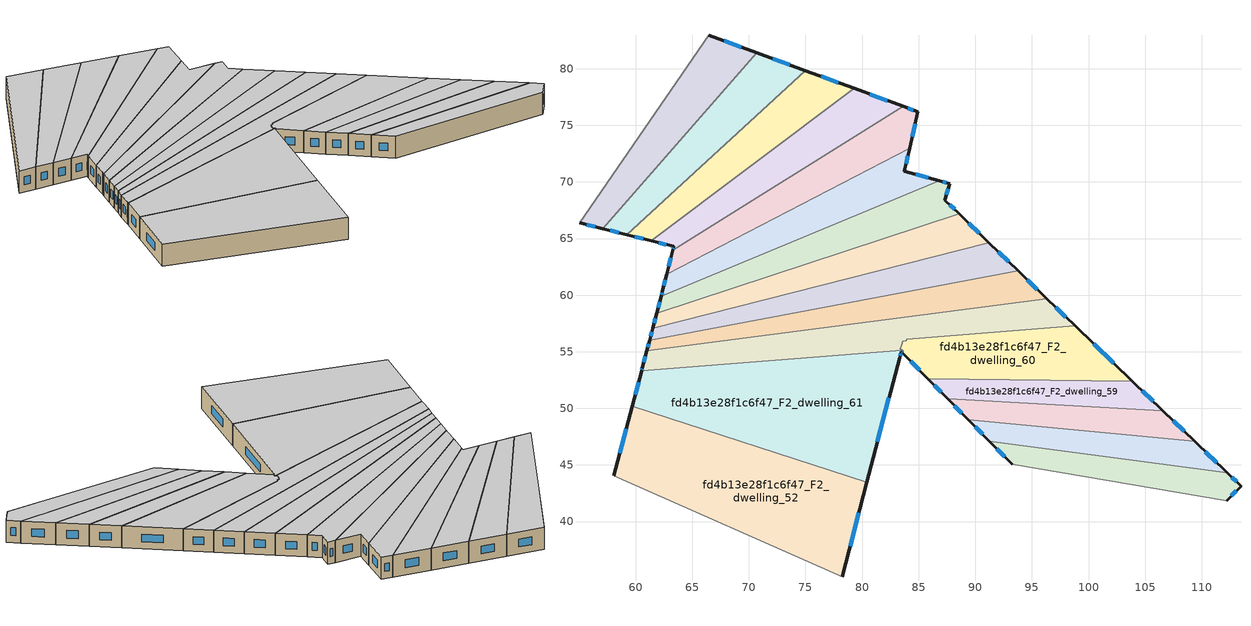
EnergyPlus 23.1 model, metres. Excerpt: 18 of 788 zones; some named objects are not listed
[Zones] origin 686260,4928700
fd4b13e28f1c6f47_F2_dwelling_0
 floor to fd4b13e28f1c6f47_F1_dwelling_0 (EU_floor_Construction): 70.71,81.4 57.08,65.89 55.04,66.4 66.47,82.96 z6
 wall outside (EU_wall_Construction): 55.04,66.4 57.08,65.89 / 70.71,81.4 66.47,82.96 z6:9
 wall to fd4b13e28f1c6f47_F2_dwelling_1 (EU_wall_Construction): 66.47,82.96 55.04,66.4 z6:9
 wall to fd4b13e28f1c6f47_F2_dwelling_71 (EU_wall_Construction): 57.08,65.89 70.71,81.4 z6:9
 window (EU_Window_Construction): 55.7,66.24 56.42,66.05 / 69.34,81.91 67.85,82.45 z6.97:8.03
 ceiling to fd4b13e28f1c6f47_F3_dwelling_0 (EU_floor_Construction): 57.08,65.89 70.71,81.4 66.47,82.96 55.04,66.4 z9
fd4b13e28f1c6f47_F2_dwelling_52
 floor to fd4b13e28f1c6f47_F1_dwelling_52 (EU_floor_Construction): 80.43,43.48 78.24,35.12 58.08,44.05 59.7,50.21 z6
 wall outside (EU_wall_Construction): 78.24,35.12 80.43,43.48 / 59.7,50.21 58.08,44.05 z6:9
 wall to fd4b13e28f1c6f47_F2_dwelling_61 (EU_wall_Construction): 80.43,43.48 59.7,50.21 z6:9
 wall to fd4b13e28f1c6f47_F2_dwelling_51 (EU_wall_Construction): 58.08,44.05 78.24,35.12 z6:9
 window (EU_Window_Construction): 78.95,37.83 79.72,40.77 / 59.17,48.21 58.6,46.04 z6.97:8.03
 ceiling to fd4b13e28f1c6f47_F3_dwelling_52 (EU_floor_Construction): 78.24,35.12 80.43,43.48 59.7,50.21 58.08,44.05 z9
fd4b13e28f1c6f47_F2_dwelling_56
 floor to fd4b13e28f1c6f47_F1_dwelling_56 (EU_floor_Construction): 112.27,44.3 113.47,43.14 112.22,41.84 93.24,45.07 91.25,47.09 z6
 wall outside (EU_wall_Construction): 91.25,47.09 93.24,45.07 / 112.22,41.84 113.47,43.14 112.27,44.3 z6:9
 wall to fd4b13e28f1c6f47_F2_dwelling_55 (EU_wall_Construction): 93.24,45.07 112.22,41.84 z6:9
 wall to fd4b13e28f1c6f47_F2_dwelling_57 (EU_wall_Construction): 112.27,44.3 91.25,47.09 z6:9
 window (EU_Window_Construction): 91.89,46.43 92.59,45.72 / 113.08,43.51 112.66,43.92 / 112.62,42.26 113.06,42.72 z6.97:8.03
 ceiling to fd4b13e28f1c6f47_F3_dwelling_56 (EU_floor_Construction): 112.22,41.84 113.47,43.14 112.27,44.3 91.25,47.09 93.24,45.07 z9
fd4b13e28f1c6f47_F2_dwelling_57
 floor to fd4b13e28f1c6f47_F1_dwelling_57 (EU_floor_Construction): 109.37,47.09 112.27,44.3 91.25,47.09 89.38,48.99 z6
 wall outside (EU_wall_Construction): 89.38,48.99 91.25,47.09 / 112.27,44.3 109.37,47.09 z6:9
 wall to fd4b13e28f1c6f47_F2_dwelling_58 (EU_wall_Construction): 109.37,47.09 89.38,48.99 z6:9
 window (EU_Window_Construction): 89.98,48.37 90.64,47.71 / 111.33,45.2 110.31,46.19 z6.97:8.03
 ceiling to fd4b13e28f1c6f47_F3_dwelling_57 (EU_floor_Construction): 112.27,44.3 109.37,47.09 89.38,48.99 91.25,47.09 z9
fd4b13e28f1c6f47_F2_dwelling_58
 floor to fd4b13e28f1c6f47_F1_dwelling_58 (EU_floor_Construction): 106.57,49.79 109.37,47.09 89.38,48.99 87.56,50.84 z6
 wall outside (EU_wall_Construction): 87.56,50.84 89.38,48.99 / 109.37,47.09 106.57,49.79 z6:9
 wall to fd4b13e28f1c6f47_F2_dwelling_59 (EU_wall_Construction): 106.57,49.79 87.56,50.84 z6:9
 window (EU_Window_Construction): 88.15,50.24 88.79,49.59 / 108.46,47.97 107.48,48.92 z6.97:8.03
 ceiling to fd4b13e28f1c6f47_F3_dwelling_58 (EU_floor_Construction): 109.37,47.09 106.57,49.79 87.56,50.84 89.38,48.99 z9
fd4b13e28f1c6f47_F2_dwelling_59
 floor to fd4b13e28f1c6f47_F1_dwelling_59 (EU_floor_Construction): 103.88,52.39 106.57,49.79 87.56,50.84 85.8,52.62 z6
 wall outside (EU_wall_Construction): 85.8,52.62 87.56,50.84 / 106.57,49.79 103.88,52.39 z6:9
 wall to fd4b13e28f1c6f47_F2_dwelling_60 (EU_wall_Construction): 103.88,52.39 85.8,52.62 z6:9
 window (EU_Window_Construction): 86.37,52.04 86.99,51.41 / 105.7,50.64 104.76,51.55 z6.97:8.03
 ceiling to fd4b13e28f1c6f47_F3_dwelling_59 (EU_floor_Construction): 106.57,49.79 103.88,52.39 85.8,52.62 87.56,50.84 z9
fd4b13e28f1c6f47_F2_dwelling_60
 floor to fd4b13e28f1c6f47_F1_dwelling_60 (EU_floor_Construction): 103.88,52.39 85.8,52.62 83.58,54.88 83.63,55.04 83.39,55.28 83.48,55.61 83.47,55.63 83.49,55.63 83.58,55.93 83.9,55.96 83.94,56.12 98.81,57.29 z6
 wall outside (EU_wall_Construction): 103.88,52.39 98.81,57.29 / 83.58,54.88 85.8,52.62 z6:9
 wall to fd4b13e28f1c6f47_F2_dwelling_61 (EU_wall_Construction): 83.54,55.13 83.63,55.04 83.58,54.88 z6:9
 wall to fd4b13e28f1c6f47_F2_dwelling_62 (EU_wall_Construction): 98.81,57.29 83.94,56.12 83.9,55.96 83.58,55.93 83.49,55.63 83.47,55.63 83.48,55.61 83.39,55.28 83.54,55.13 z6:9
 window (EU_Window_Construction): 102.24,53.98 100.46,55.7 / 84.3,54.14 85.08,53.35 z6.97:8.03
 ceiling to fd4b13e28f1c6f47_F3_dwelling_60 (EU_floor_Construction): 103.88,52.39 98.81,57.29 83.94,56.12 83.9,55.96 83.58,55.93 83.49,55.63 83.47,55.63 83.48,55.61 83.39,55.28 83.63,55.04 83.58,54.88 85.8,52.62 z9
fd4b13e28f1c6f47_F2_dwelling_61
 floor to fd4b13e28f1c6f47_F1_dwelling_61 (EU_floor_Construction): 83.54,55.13 83.63,55.04 83.58,54.88 83.46,55 83.31,54.49 80.43,43.48 59.7,50.21 60.52,53.32 z6
 wall outside (EU_wall_Construction): 80.43,43.48 83.31,54.49 83.46,55 83.58,54.88 / 60.52,53.32 59.7,50.21 z6:9
 wall to fd4b13e28f1c6f47_F2_dwelling_62 (EU_wall_Construction): 83.54,55.13 60.52,53.32 z6:9
 window (EU_Window_Construction): 83.5,54.96 83.54,54.92 / 83.36,54.65 83.41,54.83 / 81.36,47.05 82.37,50.92 / 60.25,52.31 59.96,51.21 z6.97:8.03
 ceiling to fd4b13e28f1c6f47_F3_dwelling_61 (EU_floor_Construction): 80.43,43.48 83.31,54.49 83.46,55 83.58,54.88 83.63,55.04 83.54,55.13 60.52,53.32 59.7,50.21 z9
fd4b13e28f1c6f47_F2_dwelling_62
 floor to fd4b13e28f1c6f47_F1_dwelling_62 (EU_floor_Construction): 98.81,57.29 83.94,56.12 83.9,55.96 83.58,55.93 83.49,55.63 83.47,55.63 83.48,55.61 83.39,55.28 83.54,55.13 60.52,53.32 60.59,53.59 60.99,55.09 96.31,59.7 z6
 wall outside (EU_wall_Construction): 60.99,55.09 60.59,53.59 60.52,53.32 / 98.81,57.29 96.31,59.7 z6:9
 wall to fd4b13e28f1c6f47_F2_dwelling_63 (EU_wall_Construction): 96.31,59.7 60.99,55.09 z6:9
 window (EU_Window_Construction): 60.86,54.6 60.72,54.07 / 98,58.07 97.12,58.92 / 60.57,53.5 60.54,53.41 z6.97:8.03
 ceiling to fd4b13e28f1c6f47_F3_dwelling_62 (EU_floor_Construction): 98.81,57.29 96.31,59.7 60.99,55.09 60.59,53.59 60.52,53.32 83.54,55.13 83.39,55.28 83.48,55.61 83.47,55.63 83.49,55.63 83.58,55.93 83.9,55.96 83.94,56.12 z9
fd4b13e28f1c6f47_F2_dwelling_63
 floor to fd4b13e28f1c6f47_F1_dwelling_63 (EU_floor_Construction): 96.31,59.7 60.99,55.09 61.23,56.01 93.78,62.15 z6
 wall outside (EU_wall_Construction): 61.23,56.01 60.99,55.09 / 96.31,59.7 93.78,62.15 z6:9
 wall to fd4b13e28f1c6f47_F2_dwelling_64 (EU_wall_Construction): 93.78,62.15 61.23,56.01 z6:9
 window (EU_Window_Construction): 61.15,55.72 61.07,55.39 / 95.49,60.5 94.6,61.36 z6.97:8.03
 ceiling to fd4b13e28f1c6f47_F3_dwelling_63 (EU_floor_Construction): 96.31,59.7 93.78,62.15 61.23,56.01 60.99,55.09 z9
fd4b13e28f1c6f47_F2_dwelling_64
 floor to fd4b13e28f1c6f47_F1_dwelling_64 (EU_floor_Construction): 93.78,62.15 61.23,56.01 61.51,57.09 91.2,64.64 z6
 wall outside (EU_wall_Construction): 61.51,57.09 61.23,56.01 / 93.78,62.15 91.2,64.64 z6:9
 wall to fd4b13e28f1c6f47_F2_dwelling_65 (EU_wall_Construction): 91.2,64.64 61.51,57.09 z6:9
 window (EU_Window_Construction): 61.42,56.74 61.32,56.37 / 92.94,62.96 92.04,63.83 z6.97:8.03
 ceiling to fd4b13e28f1c6f47_F3_dwelling_64 (EU_floor_Construction): 93.78,62.15 91.2,64.64 61.51,57.09 61.23,56.01 z9
fd4b13e28f1c6f47_F2_dwelling_65
 floor to fd4b13e28f1c6f47_F1_dwelling_65 (EU_floor_Construction): 91.2,64.64 61.51,57.09 61.85,58.38 88.57,67.18 z6
 wall outside (EU_wall_Construction): 61.85,58.38 61.51,57.09 / 91.2,64.64 88.57,67.18 z6:9
 wall to fd4b13e28f1c6f47_F2_dwelling_66 (EU_wall_Construction): 88.57,67.18 61.85,58.38 z6:9
 window (EU_Window_Construction): 61.74,57.97 61.62,57.51 / 90.35,65.46 89.42,66.36 z6.97:8.03
 ceiling to fd4b13e28f1c6f47_F3_dwelling_65 (EU_floor_Construction): 91.2,64.64 88.57,67.18 61.85,58.38 61.51,57.09 z9
fd4b13e28f1c6f47_F2_dwelling_66
 floor to fd4b13e28f1c6f47_F1_dwelling_66 (EU_floor_Construction): 87.73,69.86 87.32,68.39 88.57,67.18 61.85,58.38 62.26,59.91 86.83,70.1 z6
 wall outside (EU_wall_Construction): 88.57,67.18 87.32,68.39 87.73,69.86 86.83,70.1 / 62.26,59.91 61.85,58.38 z6:9
 wall to fd4b13e28f1c6f47_F2_dwelling_67 (EU_wall_Construction): 86.83,70.1 62.26,59.91 z6:9
 window (EU_Window_Construction): 88.16,67.57 87.72,68 / 62.13,59.42 61.98,58.88 / 87.44,69.94 87.12,70.02 / 87.45,68.86 87.6,69.38 z6.97:8.03
 ceiling to fd4b13e28f1c6f47_F3_dwelling_66 (EU_floor_Construction): 88.57,67.18 87.32,68.39 87.73,69.86 86.83,70.1 62.26,59.91 61.85,58.38 z9
fd4b13e28f1c6f47_F2_dwelling_67
 floor to fd4b13e28f1c6f47_F1_dwelling_67 (EU_floor_Construction): 84.2,72.97 83.74,70.94 86.83,70.1 62.26,59.91 62.37,60.34 62.74,61.86 z6
 wall outside (EU_wall_Construction): 62.74,61.86 62.37,60.34 62.26,59.91 / 86.83,70.1 83.74,70.94 84.2,72.97 z6:9
 wall to fd4b13e28f1c6f47_F2_dwelling_68 (EU_wall_Construction): 84.2,72.97 62.74,61.86 z6:9
 window (EU_Window_Construction): 62.33,60.2 62.29,60.05 / 62.62,61.36 62.49,60.83 / 83.89,71.6 84.05,72.31 / 85.83,70.37 84.74,70.67 z6.97:8.03
 ceiling to fd4b13e28f1c6f47_F3_dwelling_67 (EU_floor_Construction): 86.83,70.1 83.74,70.94 84.2,72.97 62.74,61.86 62.37,60.34 62.26,59.91 z9
fd4b13e28f1c6f47_F2_dwelling_68
 floor to fd4b13e28f1c6f47_F1_dwelling_68 (EU_floor_Construction): 84.94,76.18 84.2,72.97 62.74,61.86 63.27,63.97 83.62,76.66 z6
 wall outside (EU_wall_Construction): 63.27,63.97 62.74,61.86 / 84.2,72.97 84.94,76.18 83.62,76.66 z6:9
 wall to fd4b13e28f1c6f47_F2_dwelling_69 (EU_wall_Construction): 83.62,76.66 63.27,63.97 z6:9
 window (EU_Window_Construction): 63.1,63.29 62.91,62.54 / 84.51,76.33 84.05,76.51 / 84.44,74.01 84.7,75.14 z6.97:8.03
 ceiling to fd4b13e28f1c6f47_F3_dwelling_68 (EU_floor_Construction): 84.2,72.97 84.94,76.18 83.62,76.66 63.27,63.97 62.74,61.86 z9
fd4b13e28f1c6f47_F2_dwelling_69
 floor to fd4b13e28f1c6f47_F1_dwelling_69 (EU_floor_Construction): 83.62,76.66 63.27,63.97 63.35,64.3 61.39,64.79 79.29,78.25 z6
 wall outside (EU_wall_Construction): 61.39,64.79 63.35,64.3 63.27,63.97 / 83.62,76.66 79.29,78.25 z6:9
 wall to fd4b13e28f1c6f47_F2_dwelling_70 (EU_wall_Construction): 79.29,78.25 61.39,64.79 z6:9
 window (EU_Window_Construction): 63.32,64.19 63.29,64.08 / 62.03,64.63 62.71,64.46 / 82.22,77.18 80.69,77.74 z6.97:8.03
 ceiling to fd4b13e28f1c6f47_F3_dwelling_69 (EU_floor_Construction): 83.62,76.66 79.29,78.25 61.39,64.79 63.35,64.3 63.27,63.97 z9
fd4b13e28f1c6f47_F2_dwelling_70
 floor to fd4b13e28f1c6f47_F1_dwelling_70 (EU_floor_Construction): 79.29,78.25 61.39,64.79 59.2,65.35 74.98,79.83 z6
 wall outside (EU_wall_Construction): 59.2,65.35 61.39,64.79 / 79.29,78.25 74.98,79.83 z6:9
 wall to fd4b13e28f1c6f47_F2_dwelling_71 (EU_wall_Construction): 74.98,79.83 59.2,65.35 z6:9
 window (EU_Window_Construction): 59.91,65.17 60.68,64.97 / 77.89,78.76 76.38,79.32 z6.97:8.03
 ceiling to fd4b13e28f1c6f47_F3_dwelling_70 (EU_floor_Construction): 79.29,78.25 74.98,79.83 59.2,65.35 61.39,64.79 z9
fd4b13e28f1c6f47_F2_dwelling_71
 floor to fd4b13e28f1c6f47_F1_dwelling_71 (EU_floor_Construction): 74.98,79.83 59.2,65.35 57.08,65.89 70.71,81.4 z6
 wall outside (EU_wall_Construction): 57.08,65.89 59.2,65.35 / 74.98,79.83 70.71,81.4 z6:9
 window (EU_Window_Construction): 57.77,65.71 58.51,65.52 / 73.6,80.34 72.1,80.89 z6.97:8.03
 ceiling to fd4b13e28f1c6f47_F3_dwelling_71 (EU_floor_Construction): 74.98,79.83 70.71,81.4 57.08,65.89 59.2,65.35 z9
[Building]
EU S2 Campaign: North Axis=0; Terrain=City; Solar Distribution=FullExterior
[Site:Location]
Bologna: Latitude=44.5; Longitude=11.25; Time Zone=1; Elevation=37
[SizingPeriod:WeatherFileDays]
AnnualSizingPeriod: Begin Month=1; Begin Day of Month=1; End Month=12; End Day of Month=31; Day of Week for Start Day=Monday; Use Weather File Daylight Saving Period=No; Use Weather File Rain and Snow Indicators=No
[MATERIAL]
EU_InternalMass_Material: Roughness=MediumRough; Thickness=0.1; Conductivity=1; Density=1800; Specific Heat=900; Thermal Absorptance=0.9; Solar Absorptance=0.7; Visible Absorptance=0.7
[MATERIAL:NOMASS] Roughness=MediumRough; Thermal Absorptance=0.9; Solar Absorptance=0.7; Visible Absorptance=0.7
Name | Thermal Resistance
EU_wall_NoMass | 0.779417
EU_floor_NoMass | 0.588222
[WINDOWMATERIAL:SIMPLEGLAZINGSYSTEM]
EU_Window_SimpleGlazing: UFactor=5.16242; Solar Heat Gain Coefficient=0.85; Visible Transmittance=0.85
[CONSTRUCTION]
EU_wall_Construction: EU_wall_NoMass
EU_floor_Construction: EU_floor_NoMass
EU_Window_Construction: EU_Window_SimpleGlazing
EU_InternalMass_Construction: EU_InternalMass_Material
[ZONE] Type=1; Multiplier=1; Ceiling Height=autocalculate; Floor Area=autocalculate; Part of Total Floor Area=Yes
Name | Volume
fd4b13e28f1c6f47_F2_dwelling_0 | 190.072
fd4b13e28f1c6f47_F2_dwelling_52 | 489.611
fd4b13e28f1c6f47_F2_dwelling_56 | 130.148
fd4b13e28f1c6f47_F2_dwelling_57 | 127.687
fd4b13e28f1c6f47_F2_dwelling_58 | 122.87
fd4b13e28f1c6f47_F2_dwelling_59 | 117.693
fd4b13e28f1c6f47_F2_dwelling_60 | 218.372
fd4b13e28f1c6f47_F2_dwelling_61 | 498.043
fd4b13e28f1c6f47_F2_dwelling_62 | 255.428
fd4b13e28f1c6f47_F2_dwelling_63 | 190.125
fd4b13e28f1c6f47_F2_dwelling_64 | 190.062
fd4b13e28f1c6f47_F2_dwelling_65 | 190.156
fd4b13e28f1c6f47_F2_dwelling_66 | 190
fd4b13e28f1c6f47_F2_dwelling_67 | 190.168
fd4b13e28f1c6f47_F2_dwelling_68 | 190.067
fd4b13e28f1c6f47_F2_dwelling_69 | 190.074
fd4b13e28f1c6f47_F2_dwelling_70 | 190.058
fd4b13e28f1c6f47_F2_dwelling_71 | 190.132
[INTERNALMASS] Construction=EU_InternalMass_Construction
Name | Zone or ZoneList | Surface Area
fd4b13e28f1c6f47_F2_dwelling_0_EU_InternalMass | fd4b13e28f1c6f47_F2_dwelling_0 | 63.3574
fd4b13e28f1c6f47_F2_dwelling_52_EU_InternalMass | fd4b13e28f1c6f47_F2_dwelling_52 | 163.216
fd4b13e28f1c6f47_F2_dwelling_56_EU_InternalMass | fd4b13e28f1c6f47_F2_dwelling_56 | 43.3824
fd4b13e28f1c6f47_F2_dwelling_57_EU_InternalMass | fd4b13e28f1c6f47_F2_dwelling_57 | 42.5623
fd4b13e28f1c6f47_F2_dwelling_58_EU_InternalMass | fd4b13e28f1c6f47_F2_dwelling_58 | 40.9568
fd4b13e28f1c6f47_F2_dwelling_59_EU_InternalMass | fd4b13e28f1c6f47_F2_dwelling_59 | 39.2308
fd4b13e28f1c6f47_F2_dwelling_60_EU_InternalMass | fd4b13e28f1c6f47_F2_dwelling_60 | 72.7903
fd4b13e28f1c6f47_F2_dwelling_61_EU_InternalMass | fd4b13e28f1c6f47_F2_dwelling_61 | 166.006
fd4b13e28f1c6f47_F2_dwelling_62_EU_InternalMass | fd4b13e28f1c6f47_F2_dwelling_62 | 85.1555
fd4b13e28f1c6f47_F2_dwelling_63_EU_InternalMass | fd4b13e28f1c6f47_F2_dwelling_63 | 63.3752
fd4b13e28f1c6f47_F2_dwelling_64_EU_InternalMass | fd4b13e28f1c6f47_F2_dwelling_64 | 63.3539
fd4b13e28f1c6f47_F2_dwelling_65_EU_InternalMass | fd4b13e28f1c6f47_F2_dwelling_65 | 63.3855
fd4b13e28f1c6f47_F2_dwelling_66_EU_InternalMass | fd4b13e28f1c6f47_F2_dwelling_66 | 63.3336
fd4b13e28f1c6f47_F2_dwelling_67_EU_InternalMass | fd4b13e28f1c6f47_F2_dwelling_67 | 63.3894
fd4b13e28f1c6f47_F2_dwelling_68_EU_InternalMass | fd4b13e28f1c6f47_F2_dwelling_68 | 63.3559
fd4b13e28f1c6f47_F2_dwelling_69_EU_InternalMass | fd4b13e28f1c6f47_F2_dwelling_69 | 63.3578
fd4b13e28f1c6f47_F2_dwelling_70_EU_InternalMass | fd4b13e28f1c6f47_F2_dwelling_70 | 63.3529
fd4b13e28f1c6f47_F2_dwelling_71_EU_InternalMass | fd4b13e28f1c6f47_F2_dwelling_71 | 63.3774
[OTHEREQUIPMENT] Fuel Type=Electricity; Design Level Calculation Method=Watts/Area; Power per Zone Floor Area=1; Fraction Latent=0; Fraction Radiant=0; Fraction Lost=0; Carbon Dioxide Generation Rate=0; EndUse Subcategory=EU_Step8_InternalGains
Name | Zone or ZoneList or Space or SpaceList | Schedule
EU_Step8_InternalGain_fd4b13e28f1c6f47_F2_dwelling_0_f000 | fd4b13e28f1c6f47_F2_dwelling_0 | EU_Step8_GainSchedule_fd4b13e28f1c6f47_F2_dwelling_0_f000
EU_Step8_InternalGain_fd4b13e28f1c6f47_F2_dwelling_52_f000 | fd4b13e28f1c6f47_F2_dwelling_52 | EU_Step8_GainSchedule_fd4b13e28f1c6f47_F2_dwelling_52_f000
EU_Step8_InternalGain_fd4b13e28f1c6f47_F2_dwelling_56_f000 | fd4b13e28f1c6f47_F2_dwelling_56 | EU_Step8_GainSchedule_fd4b13e28f1c6f47_F2_dwelling_56_f000
EU_Step8_InternalGain_fd4b13e28f1c6f47_F2_dwelling_57_f000 | fd4b13e28f1c6f47_F2_dwelling_57 | EU_Step8_GainSchedule_fd4b13e28f1c6f47_F2_dwelling_57_f000
EU_Step8_InternalGain_fd4b13e28f1c6f47_F2_dwelling_58_f000 | fd4b13e28f1c6f47_F2_dwelling_58 | EU_Step8_GainSchedule_fd4b13e28f1c6f47_F2_dwelling_58_f000
EU_Step8_InternalGain_fd4b13e28f1c6f47_F2_dwelling_59_f000 | fd4b13e28f1c6f47_F2_dwelling_59 | EU_Step8_GainSchedule_fd4b13e28f1c6f47_F2_dwelling_59_f000
EU_Step8_InternalGain_fd4b13e28f1c6f47_F2_dwelling_60_f000 | fd4b13e28f1c6f47_F2_dwelling_60 | EU_Step8_GainSchedule_fd4b13e28f1c6f47_F2_dwelling_60_f000
EU_Step8_InternalGain_fd4b13e28f1c6f47_F2_dwelling_61_f000 | fd4b13e28f1c6f47_F2_dwelling_61 | EU_Step8_GainSchedule_fd4b13e28f1c6f47_F2_dwelling_61_f000
EU_Step8_InternalGain_fd4b13e28f1c6f47_F2_dwelling_62_f000 | fd4b13e28f1c6f47_F2_dwelling_62 | EU_Step8_GainSchedule_fd4b13e28f1c6f47_F2_dwelling_62_f000
EU_Step8_InternalGain_fd4b13e28f1c6f47_F2_dwelling_63_f000 | fd4b13e28f1c6f47_F2_dwelling_63 | EU_Step8_GainSchedule_fd4b13e28f1c6f47_F2_dwelling_63_f000
EU_Step8_InternalGain_fd4b13e28f1c6f47_F2_dwelling_64_f000 | fd4b13e28f1c6f47_F2_dwelling_64 | EU_Step8_GainSchedule_fd4b13e28f1c6f47_F2_dwelling_64_f000
EU_Step8_InternalGain_fd4b13e28f1c6f47_F2_dwelling_65_f000 | fd4b13e28f1c6f47_F2_dwelling_65 | EU_Step8_GainSchedule_fd4b13e28f1c6f47_F2_dwelling_65_f000
EU_Step8_InternalGain_fd4b13e28f1c6f47_F2_dwelling_66_f000 | fd4b13e28f1c6f47_F2_dwelling_66 | EU_Step8_GainSchedule_fd4b13e28f1c6f47_F2_dwelling_66_f000
EU_Step8_InternalGain_fd4b13e28f1c6f47_F2_dwelling_67_f000 | fd4b13e28f1c6f47_F2_dwelling_67 | EU_Step8_GainSchedule_fd4b13e28f1c6f47_F2_dwelling_67_f000
EU_Step8_InternalGain_fd4b13e28f1c6f47_F2_dwelling_68_f000 | fd4b13e28f1c6f47_F2_dwelling_68 | EU_Step8_GainSchedule_fd4b13e28f1c6f47_F2_dwelling_68_f000
EU_Step8_InternalGain_fd4b13e28f1c6f47_F2_dwelling_69_f000 | fd4b13e28f1c6f47_F2_dwelling_69 | EU_Step8_GainSchedule_fd4b13e28f1c6f47_F2_dwelling_69_f000
EU_Step8_InternalGain_fd4b13e28f1c6f47_F2_dwelling_70_f000 | fd4b13e28f1c6f47_F2_dwelling_70 | EU_Step8_GainSchedule_fd4b13e28f1c6f47_F2_dwelling_70_f000
EU_Step8_InternalGain_fd4b13e28f1c6f47_F2_dwelling_71_f000 | fd4b13e28f1c6f47_F2_dwelling_71 | EU_Step8_GainSchedule_fd4b13e28f1c6f47_F2_dwelling_71_f000
[ZONEVENTILATION:DESIGNFLOWRATE] Schedule=EU_AlwaysOn; Design Flow Rate Calculation Method=AirChanges/Hour; Air Changes per Hour=0.712058; Ventilation Type=Natural; Fan Pressure Rise=0; Fan Total Efficiency=1; Constant Term Coefficient=1; Temperature Term Coefficient=0; Velocity Term Coefficient=0; Velocity Squared Term Coefficient=0; Minimum Indoor Temperature=-100; Maximum Indoor Temperature=100; Delta Temperature=-100; Minimum Outdoor Temperature=-100; Maximum Outdoor Temperature=100; Maximum Wind Speed=40
Name | Zone or ZoneList or Space or SpaceList
EU_ConstantAir_fd4b13e28f1c6f47_F2_dwelling_0 | fd4b13e28f1c6f47_F2_dwelling_0
EU_ConstantAir_fd4b13e28f1c6f47_F2_dwelling_52 | fd4b13e28f1c6f47_F2_dwelling_52
EU_ConstantAir_fd4b13e28f1c6f47_F2_dwelling_56 | fd4b13e28f1c6f47_F2_dwelling_56
EU_ConstantAir_fd4b13e28f1c6f47_F2_dwelling_57 | fd4b13e28f1c6f47_F2_dwelling_57
EU_ConstantAir_fd4b13e28f1c6f47_F2_dwelling_58 | fd4b13e28f1c6f47_F2_dwelling_58
EU_ConstantAir_fd4b13e28f1c6f47_F2_dwelling_59 | fd4b13e28f1c6f47_F2_dwelling_59
EU_ConstantAir_fd4b13e28f1c6f47_F2_dwelling_60 | fd4b13e28f1c6f47_F2_dwelling_60
EU_ConstantAir_fd4b13e28f1c6f47_F2_dwelling_61 | fd4b13e28f1c6f47_F2_dwelling_61
EU_ConstantAir_fd4b13e28f1c6f47_F2_dwelling_62 | fd4b13e28f1c6f47_F2_dwelling_62
EU_ConstantAir_fd4b13e28f1c6f47_F2_dwelling_63 | fd4b13e28f1c6f47_F2_dwelling_63
EU_ConstantAir_fd4b13e28f1c6f47_F2_dwelling_64 | fd4b13e28f1c6f47_F2_dwelling_64
EU_ConstantAir_fd4b13e28f1c6f47_F2_dwelling_65 | fd4b13e28f1c6f47_F2_dwelling_65
EU_ConstantAir_fd4b13e28f1c6f47_F2_dwelling_66 | fd4b13e28f1c6f47_F2_dwelling_66
EU_ConstantAir_fd4b13e28f1c6f47_F2_dwelling_67 | fd4b13e28f1c6f47_F2_dwelling_67
EU_ConstantAir_fd4b13e28f1c6f47_F2_dwelling_68 | fd4b13e28f1c6f47_F2_dwelling_68
EU_ConstantAir_fd4b13e28f1c6f47_F2_dwelling_69 | fd4b13e28f1c6f47_F2_dwelling_69
EU_ConstantAir_fd4b13e28f1c6f47_F2_dwelling_70 | fd4b13e28f1c6f47_F2_dwelling_70
EU_ConstantAir_fd4b13e28f1c6f47_F2_dwelling_71 | fd4b13e28f1c6f47_F2_dwelling_71
[HVACTEMPLATE:ZONE:IDEALLOADSAIRSYSTEM] System Availability Schedule=EU_AlwaysOn; Maximum Heating Supply Air Temperature=50; Minimum Cooling Supply Air Temperature=13; Maximum Heating Supply Air Humidity Ratio=0.0156; Minimum Cooling Supply Air Humidity Ratio=0.0077; Heating Limit=NoLimit; Cooling Limit=NoLimit; Heating Availability Schedule=EU_AlwaysOn; Cooling Availability Schedule=EU_CoolingOff; Dehumidification Control Type=ConstantSensibleHeatRatio; Cooling Sensible Heat Ratio=0.7; Dehumidification Setpoint=60; Humidification Control Type=None; Humidification Setpoint=30; Outdoor Air Method=None; Outdoor Air Flow Rate per Person=0.00944; Outdoor Air Flow Rate per Zone Floor Area=0; Outdoor Air Flow Rate per Zone=0; Demand Controlled Ventilation Type=None; Outdoor Air Economizer Type=NoEconomizer; Heat Recovery Type=None; Sensible Heat Recovery Effectiveness=0.7; Latent Heat Recovery Effectiveness=0.65
Name | Template Thermostat
fd4b13e28f1c6f47_F2_dwelling_0 | EU_HeatOnly_fd4b13e28f1c6f47_F2_dwelling_0
fd4b13e28f1c6f47_F2_dwelling_52 | EU_HeatOnly_fd4b13e28f1c6f47_F2_dwelling_52
fd4b13e28f1c6f47_F2_dwelling_56 | EU_HeatOnly_fd4b13e28f1c6f47_F2_dwelling_56
fd4b13e28f1c6f47_F2_dwelling_57 | EU_HeatOnly_fd4b13e28f1c6f47_F2_dwelling_57
fd4b13e28f1c6f47_F2_dwelling_58 | EU_HeatOnly_fd4b13e28f1c6f47_F2_dwelling_58
fd4b13e28f1c6f47_F2_dwelling_59 | EU_HeatOnly_fd4b13e28f1c6f47_F2_dwelling_59
fd4b13e28f1c6f47_F2_dwelling_60 | EU_HeatOnly_fd4b13e28f1c6f47_F2_dwelling_60
fd4b13e28f1c6f47_F2_dwelling_61 | EU_HeatOnly_fd4b13e28f1c6f47_F2_dwelling_61
fd4b13e28f1c6f47_F2_dwelling_62 | EU_HeatOnly_fd4b13e28f1c6f47_F2_dwelling_62
fd4b13e28f1c6f47_F2_dwelling_63 | EU_HeatOnly_fd4b13e28f1c6f47_F2_dwelling_63
fd4b13e28f1c6f47_F2_dwelling_64 | EU_HeatOnly_fd4b13e28f1c6f47_F2_dwelling_64
fd4b13e28f1c6f47_F2_dwelling_65 | EU_HeatOnly_fd4b13e28f1c6f47_F2_dwelling_65
fd4b13e28f1c6f47_F2_dwelling_66 | EU_HeatOnly_fd4b13e28f1c6f47_F2_dwelling_66
fd4b13e28f1c6f47_F2_dwelling_67 | EU_HeatOnly_fd4b13e28f1c6f47_F2_dwelling_67
fd4b13e28f1c6f47_F2_dwelling_68 | EU_HeatOnly_fd4b13e28f1c6f47_F2_dwelling_68
fd4b13e28f1c6f47_F2_dwelling_69 | EU_HeatOnly_fd4b13e28f1c6f47_F2_dwelling_69
fd4b13e28f1c6f47_F2_dwelling_70 | EU_HeatOnly_fd4b13e28f1c6f47_F2_dwelling_70
fd4b13e28f1c6f47_F2_dwelling_71 | EU_HeatOnly_fd4b13e28f1c6f47_F2_dwelling_71
[SIZING:ZONE] Zone Cooling Design Supply Air Temperature Input Method=SupplyAirTemperature; Zone Cooling Design Supply Air Temperature=13; Zone Heating Design Supply Air Temperature Input Method=SupplyAirTemperature; Zone Heating Design Supply Air Temperature=50; Zone Cooling Design Supply Air Humidity Ratio=0.008; Zone Heating Design Supply Air Humidity Ratio=0.008; Cooling Design Air Flow Method=DesignDay; Cooling Design Air Flow Rate=0; Cooling Minimum Air Flow per Zone Floor Area=0.000762; Cooling Minimum Air Flow=0; Cooling Minimum Air Flow Fraction=0.2; Heating Design Air Flow Method=DesignDay; Heating Design Air Flow Rate=0; Heating Maximum Air Flow per Zone Floor Area=0.002032; Heating Maximum Air Flow=0.141576; Heating Maximum Air Flow Fraction=0.3; Account for Dedicated Outdoor Air System=No; Dedicated Outdoor Air System Control Strategy=NeutralSupplyAir; Dedicated Outdoor Air Low Setpoint Temperature for Design=autosize; Dedicated Outdoor Air High Setpoint Temperature for Design=autosize; Zone Load Sizing Method=Sensible Load Only No Latent Load; Zone Latent Cooling Design Supply Air Humidity Ratio Input Method=HumidityRatioDifference; Zone Cooling Design Supply Air Humidity Ratio Difference=0.005; Zone Latent Heating Design Supply Air Humidity Ratio Input Method=HumidityRatioDifference; Zone Humidification Design Supply Air Humidity Ratio Difference=0.005
fd4b13e28f1c6f47_F2_dwelling_0; fd4b13e28f1c6f47_F2_dwelling_52; fd4b13e28f1c6f47_F2_dwelling_56; fd4b13e28f1c6f47_F2_dwelling_57; fd4b13e28f1c6f47_F2_dwelling_58; fd4b13e28f1c6f47_F2_dwelling_59; fd4b13e28f1c6f47_F2_dwelling_60; fd4b13e28f1c6f47_F2_dwelling_61; fd4b13e28f1c6f47_F2_dwelling_62; fd4b13e28f1c6f47_F2_dwelling_63; fd4b13e28f1c6f47_F2_dwelling_64; fd4b13e28f1c6f47_F2_dwelling_65; fd4b13e28f1c6f47_F2_dwelling_66; fd4b13e28f1c6f47_F2_dwelling_67; fd4b13e28f1c6f47_F2_dwelling_68; fd4b13e28f1c6f47_F2_dwelling_69; fd4b13e28f1c6f47_F2_dwelling_70; fd4b13e28f1c6f47_F2_dwelling_71
[SCHEDULE:CONSTANT]
Name | Hourly Value
EU_AlwaysOn | 1
EU_CoolingOff | 0
[SCHEDULE:FILE] Column Number=1; Rows to Skip at Top=0; Number of Hours of Data=8760; Column Separator=Comma; Interpolate to Timestep=No; Minutes per Item=60; Adjust Schedule for Daylight Savings=Yes
Name | File
EU_Step8_GainSchedule_fd4b13e28f1c6f47_F2_dwelling_0_f000 | ../../schedules/fd4b13e28f1c6f47/fd4b13e28f1c6f47_F2_dwelling_0_f000_gain.csv
EU_Step8_GainSchedule_fd4b13e28f1c6f47_F2_dwelling_52_f000 | ../../schedules/fd4b13e28f1c6f47/fd4b13e28f1c6f47_F2_dwelling_52_f000_gain.csv
EU_Step8_GainSchedule_fd4b13e28f1c6f47_F2_dwelling_56_f000 | ../../schedules/fd4b13e28f1c6f47/fd4b13e28f1c6f47_F2_dwelling_56_f000_gain.csv
EU_Step8_GainSchedule_fd4b13e28f1c6f47_F2_dwelling_57_f000 | ../../schedules/fd4b13e28f1c6f47/fd4b13e28f1c6f47_F2_dwelling_57_f000_gain.csv
EU_Step8_GainSchedule_fd4b13e28f1c6f47_F2_dwelling_58_f000 | ../../schedules/fd4b13e28f1c6f47/fd4b13e28f1c6f47_F2_dwelling_58_f000_gain.csv
EU_Step8_GainSchedule_fd4b13e28f1c6f47_F2_dwelling_59_f000 | ../../schedules/fd4b13e28f1c6f47/fd4b13e28f1c6f47_F2_dwelling_59_f000_gain.csv
EU_Step8_GainSchedule_fd4b13e28f1c6f47_F2_dwelling_60_f000 | ../../schedules/fd4b13e28f1c6f47/fd4b13e28f1c6f47_F2_dwelling_60_f000_gain.csv
EU_Step8_GainSchedule_fd4b13e28f1c6f47_F2_dwelling_61_f000 | ../../schedules/fd4b13e28f1c6f47/fd4b13e28f1c6f47_F2_dwelling_61_f000_gain.csv
EU_Step8_GainSchedule_fd4b13e28f1c6f47_F2_dwelling_62_f000 | ../../schedules/fd4b13e28f1c6f47/fd4b13e28f1c6f47_F2_dwelling_62_f000_gain.csv
EU_Step8_GainSchedule_fd4b13e28f1c6f47_F2_dwelling_63_f000 | ../../schedules/fd4b13e28f1c6f47/fd4b13e28f1c6f47_F2_dwelling_63_f000_gain.csv
EU_Step8_GainSchedule_fd4b13e28f1c6f47_F2_dwelling_64_f000 | ../../schedules/fd4b13e28f1c6f47/fd4b13e28f1c6f47_F2_dwelling_64_f000_gain.csv
EU_Step8_GainSchedule_fd4b13e28f1c6f47_F2_dwelling_65_f000 | ../../schedules/fd4b13e28f1c6f47/fd4b13e28f1c6f47_F2_dwelling_65_f000_gain.csv
EU_Step8_GainSchedule_fd4b13e28f1c6f47_F2_dwelling_66_f000 | ../../schedules/fd4b13e28f1c6f47/fd4b13e28f1c6f47_F2_dwelling_66_f000_gain.csv
EU_Step8_GainSchedule_fd4b13e28f1c6f47_F2_dwelling_67_f000 | ../../schedules/fd4b13e28f1c6f47/fd4b13e28f1c6f47_F2_dwelling_67_f000_gain.csv
EU_Step8_GainSchedule_fd4b13e28f1c6f47_F2_dwelling_68_f000 | ../../schedules/fd4b13e28f1c6f47/fd4b13e28f1c6f47_F2_dwelling_68_f000_gain.csv
EU_Step8_GainSchedule_fd4b13e28f1c6f47_F2_dwelling_69_f000 | ../../schedules/fd4b13e28f1c6f47/fd4b13e28f1c6f47_F2_dwelling_69_f000_gain.csv
EU_Step8_GainSchedule_fd4b13e28f1c6f47_F2_dwelling_70_f000 | ../../schedules/fd4b13e28f1c6f47/fd4b13e28f1c6f47_F2_dwelling_70_f000_gain.csv
EU_Step8_GainSchedule_fd4b13e28f1c6f47_F2_dwelling_71_f000 | ../../schedules/fd4b13e28f1c6f47/fd4b13e28f1c6f47_F2_dwelling_71_f000_gain.csv
